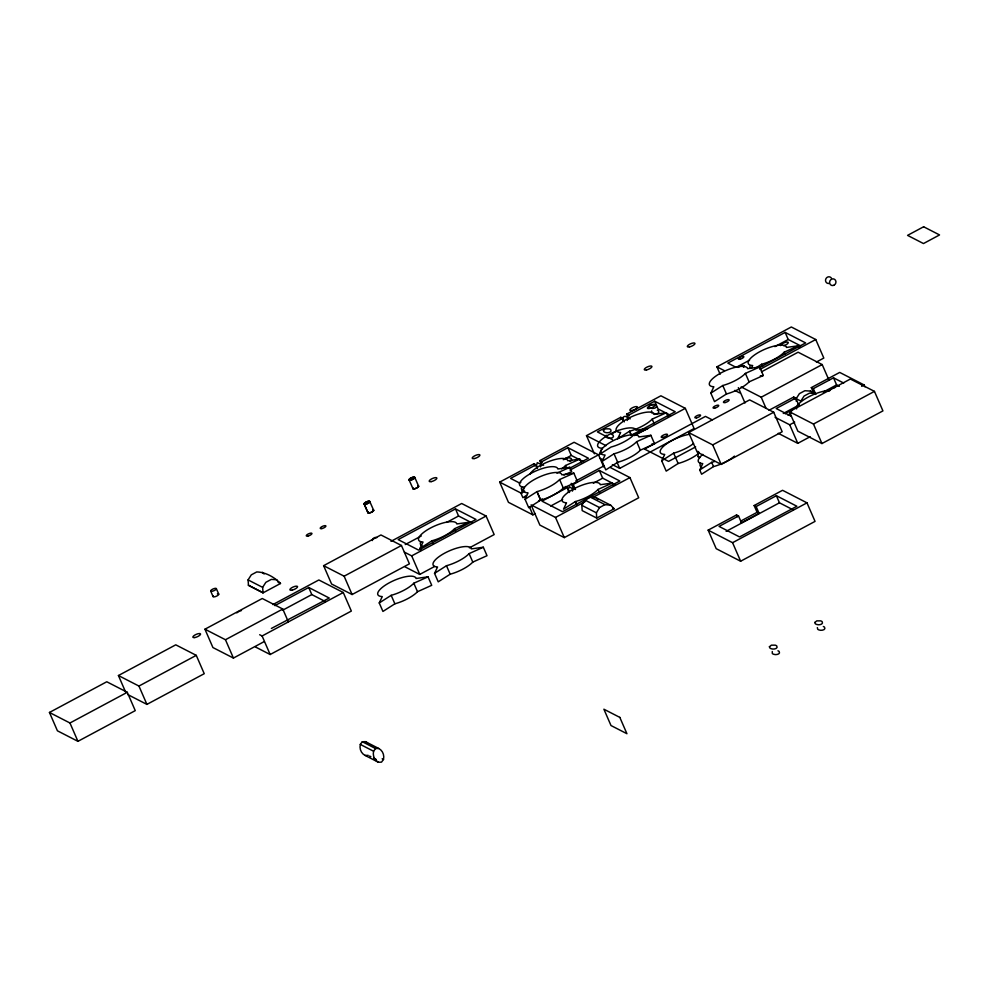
<?xml version="1.0" encoding="UTF-8"?>
<svg xmlns="http://www.w3.org/2000/svg" width="989" height="989" viewBox="0 0 989 989"><rect width="100%" height="100%" fill="white"/><g stroke="black" fill="none" stroke-linecap="round" stroke-linejoin="round"><path stroke-width="1.48" d="M540.513 466.87L541.539 464.818L543.629 465.201M572.359 491.137L573.385 489.085L575.474 489.468M627.137 420.498L628.163 418.434L630.253 418.829M564.274 459.465L566.165 457.932L569.849 457.919A19.026 6.008 -23.5 0 1 571.345 458.686L571.568 460.441M379.244 602.956L382.261 596.59A20.757 6.552 -23.5 0 1 389.592 582.632A20.757 6.552 -23.5 0 1 416.048 578.503L428.039 576.834L431.723 585.315L417.506 591.706A20.757 6.552 -23.5 0 1 394.871 603.809L382.941 611.437L379.244 602.956L391.187 595.329M420.028 548.401L423.032 542.034A20.757 6.552 -23.5 0 1 430.376 528.089A20.757 6.552 -23.5 0 1 456.819 523.947L468.811 522.279L454.594 528.67A20.757 6.552 -23.5 0 1 431.958 540.785L420.028 548.401L420.955 550.527M434.542 573.348L437.558 566.981A20.757 6.552 -23.5 0 1 444.889 553.024A20.757 6.552 -23.5 0 1 471.345 548.895L483.324 547.226L487.021 555.707L472.791 562.098A20.757 6.552 -23.5 0 1 450.168 574.213L438.226 581.829L434.542 573.348L446.484 565.72A20.757 6.552 -23.5 0 0 469.107 553.617L483.324 547.226M526.494 495.415L522.909 497.702L521.067 493.437L524.071 487.083A20.757 6.552 -23.5 0 1 531.402 473.125A20.757 6.552 -23.5 0 1 557.858 468.984L569.849 467.315L571.704 471.58L563.94 475.066M525.048 499.272L528.064 492.905A20.757 6.552 -23.5 0 1 535.395 478.948A20.757 6.552 -23.5 0 1 561.851 474.819L573.843 473.138L577.527 481.631L563.31 488.022A20.757 6.552 -23.5 0 1 540.674 500.125L528.744 507.753L525.048 499.272L536.99 491.644A20.757 6.552 -23.5 0 0 559.613 479.541L573.843 473.138M602.091 461.418L605.095 455.051A20.757 6.552 -23.5 0 1 612.438 441.106A20.757 6.552 -23.5 0 1 638.882 436.965L650.873 435.296L654.557 443.777L640.34 450.18A20.757 6.552 -23.5 0 1 617.705 462.283L605.775 469.899L602.091 461.418L614.021 453.803A20.757 6.552 -23.5 0 0 636.656 441.687L650.873 435.296M699.062 453.024A20.757 6.552 -23.5 0 1 678.133 463.507L666.203 471.123L661.703 460.775L664.719 454.421A20.757 6.552 -23.5 0 1 664.769 445.198A20.757 6.552 -23.5 0 1 689.457 434.307M710.831 393.127L713.848 386.761A20.757 6.552 -23.5 0 1 721.179 372.816A20.757 6.552 -23.5 0 1 747.635 368.674L759.626 367.006L763.31 375.486L749.093 381.878A20.757 6.552 -23.5 0 1 726.458 393.993L714.528 401.608L710.831 393.127L722.774 385.512A20.757 6.552 -23.5 0 0 745.397 373.397L759.626 367.006M734.456 456.114A20.757 6.552 -23.5 0 1 713.526 466.598L701.597 474.226L699.742 469.96L702.759 463.594A20.757 6.552 -23.5 0 1 702.808 454.384M751.479 368.069L752.691 365.522A20.757 6.552 -23.5 0 1 760.022 351.577A20.757 6.552 -23.5 0 1 786.465 347.436L798.457 345.767L799.384 347.893M817.347 627.595L817.705 629.227A19.656 6.206 -23.5 0 0 819.263 630.018C821.093 630.834 826.384 629.968 824.542 627.187A19.656 6.206 -23.5 0 0 823.318 626.494M581.841 505.342L584.981 500.088L590.421 497.17L596.095 497.714L610.646 505.181L614.144 508.754L596.726 518.075L582.175 510.608L581.841 505.342L596.392 512.821L596.726 518.075M596.392 512.821L599.532 507.555L604.984 504.637L610.646 505.181M248.066 579.9L251.305 574.844L256.744 571.939C265.522 572.112 274.695 577.255 280.468 583.51L263.049 592.844L248.499 585.364L248.066 579.9L262.629 587.367L263.049 592.844M262.629 587.367L265.856 582.323L271.295 579.406L276.871 579.739M796.182 398.691L799.409 393.634L804.861 390.729L810.436 391.063L815.109 393.461L809.534 393.127L804.082 396.033L800.855 401.089L796.182 398.691L796.281 401.324M360.293 744.408L362.308 741.738L365.436 741.651L378.713 748.463A10.422 9.569 -62.8 0 1 383.497 759.478L381.494 762.16L378.354 762.235L365.089 755.423A10.422 9.569 -62.8 0 1 360.293 744.408L373.57 751.22A10.422 9.569 -62.8 0 0 378.354 762.235M373.57 751.22L375.573 748.549L378.713 748.463M606.232 435.197L606.282 437.2A19.656 6.206 -23.5 0 0 606.949 437.657M651.615 410.892L651.664 412.908M772.273 651.516L772.322 653.519A19.656 6.206 -23.5 0 0 773.88 654.322C775.71 655.138 781.001 654.273 779.159 651.491A19.656 6.206 -23.5 0 0 777.935 650.799M519.052 483.151L520.844 482.286M571.222 460.775L569.948 461.393M521.067 493.437L524.64 491.15M755.645 368.081L761.617 364.273M661.703 460.775L673.645 453.16A20.757 6.552 -23.5 0 0 693.524 443.542M699.742 469.96L711.684 462.345A20.757 6.552 -23.5 0 0 714.738 461.418M49.45 712.463L106.775 681.767L127.284 692.3L135.258 710.634L77.933 741.33L57.424 730.809L49.45 712.463L69.959 722.996L77.933 741.33M125.788 692.461L118.433 675.536L175.758 644.828L196.267 655.361L204.241 673.694L146.916 704.391L127.766 694.575M264.088 641.651L233.429 658.068L212.919 647.548L204.946 629.202L262.27 598.506L282.78 609.039L288.306 621.735M323.613 565.671L380.938 534.962L401.447 545.495L409.421 563.829L352.096 594.537L331.587 584.005L323.613 565.671L344.123 576.191L352.096 594.537M535.37 513.538L532.886 514.861L508.457 502.325L499.68 482.125L533.961 463.779L535.964 464.805L537.497 468.341M541.564 464.682L539.809 460.639L574.09 442.281L598.518 454.829L603.784 466.944M594.389 453.815L586.489 435.642L620.771 417.296L622.773 418.322L624.306 421.858M628.374 418.199L626.618 414.156L660.899 395.798L685.328 408.346L694.105 428.534L619.707 468.378L612.376 464.62M272.84 604.6L318.841 579.974L343.27 592.51L351.342 611.054L270.158 654.52L255.508 647.004M390.989 541.342L461.678 503.5L486.106 516.035L494.166 534.579L469.367 547.857M720.14 374.25L716.914 366.832L791.324 326.988L815.752 339.524L823.812 358.067L816.37 362.048M535.964 464.805L510.571 478.392L518.347 482.385M539.809 460.639L541.811 461.678L567.909 447.696L588.418 458.228L569.318 468.452M622.773 418.322L597.393 431.909L612.488 439.66M626.618 414.156L628.621 415.195L654.718 401.213L675.227 411.745L631.328 435.247M274.855 605.639L308.729 587.491L329.238 598.024L271.382 628.448M455.496 508.915L398.159 539.611L418.668 550.131L476.006 519.435L455.496 508.915L458.575 515.998L472.248 523.02M759.268 367.76L805.652 342.923L785.142 332.403L727.817 363.099L735.581 367.08M69.959 722.996L127.284 692.3M118.433 675.536L138.942 686.057L196.267 655.361M204.946 629.202L225.455 639.735L282.78 609.039M344.123 576.191L401.447 545.495M563.273 459.712L571.271 455.422L583.572 461.739M611.412 433.924L618.088 430.363M282.483 610.3L311.807 594.587L325.48 601.609M405.255 544.556L421.252 535.989M446.583 522.427L458.575 515.998M736.236 367.339L749.563 360.194M774.894 346.632L788.233 339.499L800.534 345.804M569.998 470.096L598.518 454.829M634.481 435.568L685.328 408.346M259.662 634.728L262.097 635.976L343.27 592.51M404.365 552.122L411.696 555.88L486.106 516.035M759.948 369.404L815.752 339.524M761.53 371.802L798.111 352.208L822.193 364.57L828.856 379.9M538.535 500.904L542.256 498.913M575.734 480.988L604.254 465.708M569.516 492.473L567.377 487.565L541.984 501.151L562.494 511.684L619.831 480.988L599.322 470.455L573.224 484.425L571.222 483.398L573.855 489.456M405.094 566.895L419.756 574.424L434.641 566.45M550.688 506.022L562.679 499.606M593.351 483.188L602.684 478.182L614.985 484.499M688.641 432.539L749.637 399.89L773.707 412.24L782.188 431.748L721.204 464.41L697.134 452.047L688.641 432.539L712.723 444.902L721.204 464.41M741.144 386.922L761.209 397.219L822.193 364.57M531.093 504.885L555.521 517.432L585.29 501.485M592.72 497.504L629.931 477.588L638.709 497.776L564.299 537.62L539.87 525.085L531.971 506.912M695.663 446.892L668.564 461.406L644.494 449.055L705.478 416.394L712.154 419.831M769.009 410.274L793.71 397.046L795.712 398.073L798.667 404.872L797.752 404.402M813.749 393.177L811.326 387.614L839.698 372.42L864.126 384.956L864.93 386.81M795.712 398.073L776.192 408.531L791.287 416.27M811.326 387.614L813.329 388.64L833.517 377.835L843.728 383.064M712.723 444.902L773.707 412.24M783.276 413.476L799.273 404.909M823.268 392.064L836.607 384.919L839.34 386.328M789.383 411.684L850.367 379.034L874.449 391.384L882.93 410.892L821.946 443.554L797.863 431.192L789.383 411.684L813.465 424.046L821.946 443.554M775.067 417.271L789.716 424.8L794.686 422.142M861.654 386.291L864.126 384.956M813.465 424.046L874.449 391.384M778.244 433.306L797.777 443.344L810.189 436.705M708.149 530.141L736.521 514.96L738.523 515.986L741.478 522.785L759.095 513.353L756.14 506.553L754.137 505.527L782.559 490.297L806.987 502.845L815.047 521.388L740.637 561.22L716.209 548.685L708.149 530.141L732.577 542.689L740.637 561.22M738.523 515.986L719.052 526.408L739.562 536.94L796.887 506.244L776.377 495.712L756.14 506.553M740.872 521.005L757.092 512.327L759.095 513.353M726.136 531.365L779.468 502.808L793.141 509.829M732.577 542.689L806.987 502.845M762.544 366.4L761.604 364.273A20.757 6.552 -23.5 0 0 784.24 352.158L798.457 345.767M666.413 412.722L654.421 414.391A20.757 6.552 -23.5 0 0 627.978 418.52A20.757 6.552 -23.5 0 0 620.647 432.477L617.631 438.844L629.573 431.216L631.229 435.036L629.56 431.216A20.757 6.552 -23.5 0 0 652.196 419.113L666.413 412.722L668.082 416.542M561.653 468.86A20.757 6.552 -23.5 0 0 565.572 465.498L579.789 459.106L581.458 462.926M556.918 473.138L569.849 467.315M612.29 483.04L600.298 484.709A20.757 6.552 -23.5 0 0 573.855 488.838A20.757 6.552 -23.5 0 0 566.524 502.795L563.507 509.162L575.45 501.534A20.757 6.552 -23.5 0 0 598.073 489.431L612.29 483.04L613.403 485.587M394.871 603.809L391.174 595.329A20.757 6.552 -23.5 0 0 413.81 583.226L428.039 576.834M760.318 375.907L763.31 375.486M651.566 444.197L654.557 443.777M579.789 459.106L567.797 460.775A20.757 6.552 -23.5 0 0 550.218 460.998A20.757 6.552 -23.5 0 0 529.98 474.164M365.089 755.423L368.217 755.349M653.21 413.699C655.052 414.515 660.343 413.649 658.501 410.868A19.656 6.206 -23.5 0 0 657.277 410.175M607.827 438.003C609.669 438.819 614.96 437.954 613.118 435.172A19.656 6.206 -23.5 0 0 611.561 434.369M797.542 404.637L798.729 405.144M716.914 366.832L724.245 370.591M734.753 390.383L739.636 392.893M670.381 415.256L658.081 408.939L654.718 401.213M698.716 451.862L697.789 451.38L698.222 456.844M697.999 456.634L699.866 457.598M586.489 435.642L606.034 445.68M740.563 522.316L741.478 522.785M600.162 458.352L602.598 459.601M610.386 467.55L629.931 477.588M612.686 508L614.144 508.754M590.421 497.17L604.984 504.637M565.374 486.526L567.377 487.565M584.981 500.088L599.532 507.555M499.68 482.125L521.66 493.412M277.538 581.705L280.456 583.201M279.009 582.768L280.468 583.51M248.288 585.154L262.839 592.634M362.308 741.738L375.573 748.549M382.174 758.798L383.497 759.478M369.552 756.029L370.875 756.709M373.533 758.069L376.179 759.428M810.436 391.063L812.216 392.781M262.32 572.272L264.112 573.991M596.095 497.714L597.838 499.494M540.699 464.224L537.274 462.629L536.261 466.598M573.002 489.023L569.38 486.786L568.057 490.173M628.225 418.953C626.408 414.416 621.092 416.258 622.983 420.943M648.932 406.998L650.107 404.773L654.545 404.538A19.656 6.206 -23.5 0 1 656.103 405.342C657.932 408.111 652.641 408.989 650.811 408.173A19.656 6.206 -23.5 0 1 650.193 407.95M833.517 377.835L836.607 384.919M813.329 388.64L815.851 394.438M785.142 332.403L788.233 339.499M784.24 352.158L785.167 354.297M793.71 397.046L794.476 398.802M789.716 424.8L797.777 443.344M761.209 397.219L766.055 408.37M745.397 373.397L749.093 381.878M738.338 387.651L745.001 402.98M776.377 495.712L779.468 502.808M722.774 385.512L726.47 393.993M754.137 505.527L757.092 512.327M736.521 514.96L737.287 516.715M711.672 462.345L713.539 466.598M673.633 453.16L678.145 463.507M652.196 419.113L654.409 424.207M628.621 415.195L628.955 415.961M636.656 441.687L640.34 450.18M620.771 417.296L621.648 419.311M614.021 453.803L617.717 462.283M617.062 462.32L619.707 468.378M599.322 470.455L602.684 478.182M598.073 489.431L599.73 493.251M567.909 447.696L571.271 455.422M565.572 465.498L566.672 468.044M573.224 484.425L575.351 489.332M559.613 479.541L563.31 488.022M541.811 461.678L542.145 462.456M533.961 463.779L534.839 465.794M555.521 517.432L564.299 537.62M524.986 496.688L525.864 498.703M529.375 506.788L532.886 514.861M469.107 553.617L472.791 562.098M454.594 528.67L455.521 530.809M414.737 477.452A3.054 0.964 -23.5 0 1 410.781 480.036A3.054 0.964 -23.5 0 1 410.274 478.429A3.054 0.964 -23.5 0 1 414.737 477.452A3.115 0.989 -23.5 0 1 410.744 480.061A3.115 0.989 -23.5 0 1 410.225 478.429A3.115 0.989 -23.5 0 1 414.799 477.427L418.594 486.155M409.05 479.85L412.92 488.554M446.472 565.72L450.168 574.201M431.958 540.785L433.355 543.975M411.696 555.88L419.756 574.424M413.81 583.226L417.506 591.706M369.787 501.534A3.054 0.964 -23.5 0 1 365.831 504.118A3.054 0.964 -23.5 0 1 365.324 502.523A3.115 0.989 -23.5 0 1 369.849 501.51A3.115 0.989 -23.5 0 1 365.806 504.155A3.115 0.989 -23.5 0 1 365.287 502.511A3.054 0.964 -23.5 0 1 369.787 501.534L373.644 510.25M364.175 503.908L367.97 512.648M364.1 503.945L367.908 512.673M308.729 587.491L311.807 594.587M262.097 635.976L270.158 654.52M216.344 588.64A3.078 0.977 -23.5 0 1 212.338 591.237A3.078 0.977 -23.5 0 1 211.831 589.629A3.078 0.977 -23.5 0 1 216.344 588.64L218.73 594.117M210.682 591.076L213.08 596.59M225.455 639.735L233.429 658.068M138.942 686.057L146.916 704.391M568.205 491.595L568.341 492.349M217.37 593.894A3.078 0.977 -23.5 0 1 218.396 594.921A3.078 0.977 -23.5 0 1 214.564 596.8A3.078 0.977 -23.5 0 1 213.364 595.86M522.538 490.507A20.757 6.552 -23.5 0 1 521.66 487.12M236.804 612.871A4.166 1.323 -23.5 0 1 241.489 610.534M372.321 540.575A3.301 3.029 -62.8 0 1 376.747 537.67M619.411 437.67A20.757 6.552 -23.5 0 1 619.534 436.372M829.141 283.41A3.4 3.128 -62.8 0 1 825.642 281.197A3.4 3.128 -62.8 0 1 827.533 277.118A3.4 3.128 -62.8 0 1 831.502 278.317M365.436 741.651A10.422 9.569 -62.8 0 1 367.624 743.209M796.602 408.89A20.757 6.552 -23.5 0 1 807.865 397.294A20.757 6.552 -23.5 0 1 830.068 390.531M790.804 413.501A4.166 1.323 -23.5 0 1 787.615 414.848M785.278 413.847A4.166 1.323 -23.5 0 1 791.682 410.979M828.943 391.137A4.166 1.323 -23.5 0 1 831.316 388.764M832.664 388.145A4.166 1.323 -23.5 0 1 835.223 387.478M701.646 467.253A20.757 6.552 -23.5 0 1 700.558 463.161M421.92 545.693A20.757 6.552 -23.5 0 1 420.844 541.601M750.478 368.403A20.757 6.552 -23.5 0 1 750.095 366.041M738.054 367.413A4.166 1.323 -23.5 0 1 743.209 365.547A4.166 1.323 -23.5 0 1 743.468 367.339M780.556 345.606A4.166 1.323 -23.5 0 1 784.561 342.602A4.166 1.323 -23.5 0 1 788.245 342.763A4.166 1.323 -23.5 0 1 783.708 345.754M651.64 404.958A4.166 1.323 -23.5 0 1 654.57 405.947A4.166 1.323 -23.5 0 1 648.141 408.581A4.166 1.323 -23.5 0 1 650.268 405.527M603.364 430.462L603.871 431.674A19.656 6.206 -23.5 0 0 605.429 432.465C607.258 433.281 612.55 432.416 610.72 429.634A19.656 6.206 -23.5 0 0 609.162 428.843L605.33 428.855L603.364 430.462M769.405 646.781L769.912 647.993A19.656 6.206 -23.5 0 0 771.469 648.796C773.311 649.612 778.59 648.735 776.761 645.965A19.656 6.206 -23.5 0 0 775.203 645.162L771.371 645.174L769.405 646.781M814.788 622.477L815.295 623.688A19.656 6.206 -23.5 0 0 816.852 624.492C818.694 625.308 823.973 624.442 822.143 621.661A19.656 6.206 -23.5 0 0 820.586 620.857L816.766 620.882L814.788 622.477M602.153 448.301L599.149 454.656L611.091 447.04A20.757 6.552 -23.5 0 0 633.714 434.925L647.931 428.534L635.939 430.203A20.757 6.552 -23.5 0 0 609.496 434.344A20.757 6.552 -23.5 0 0 602.153 448.301M923.627 226.765L907.556 235.37L923.479 243.554L939.55 234.937L923.627 226.765M619.819 717.384L603.896 709.212L611.004 725.543L626.927 733.714L619.819 717.384M577.106 505.354L575.45 501.534L577.094 505.354M540.686 500.125L536.99 491.644L540.674 500.125M739.97 359.217A2.979 0.94 -23.5 0 0 743.827 356.695A2.979 0.94 -23.5 0 0 739.475 357.659A2.979 0.94 -23.5 0 0 739.97 359.217M373.063 511.226A3.115 0.989 -23.5 0 0 372.593 509.928A3.054 0.964 -23.5 0 1 373.051 511.202A3.054 0.964 -23.5 0 1 369.218 512.92A3.054 0.964 -23.5 0 1 368.353 511.857A3.115 0.989 -23.5 0 0 369.07 512.97A3.115 0.989 -23.5 0 0 373.063 511.226M417.927 487.218A3.115 0.989 -23.5 0 0 417.84 485.834A3.054 0.964 -23.5 0 1 417.877 487.218A3.115 0.989 -23.5 0 1 414.131 488.875A3.115 0.989 -23.5 0 1 413.142 487.886A3.054 0.964 -23.5 0 0 414.156 488.838A3.054 0.964 -23.5 0 0 417.877 487.218M632.058 410.522A4.166 1.323 -23.5 0 0 637.472 406.998A4.166 1.323 -23.5 0 0 631.365 408.346A4.166 1.323 -23.5 0 0 632.058 410.522M194.771 637.559A4.166 1.323 -23.5 0 0 200.557 634.097A4.166 1.323 -23.5 0 0 194.759 635.099A4.166 1.323 -23.5 0 0 194.771 637.559M292.126 590.112A4.166 1.323 -23.5 0 0 297.541 586.588A4.166 1.323 -23.5 0 0 291.434 587.923A4.166 1.323 -23.5 0 0 292.126 590.112M321.895 528.571A3.078 0.977 -23.5 0 0 325.888 525.963A3.078 0.977 -23.5 0 0 321.376 526.952A3.078 0.977 -23.5 0 0 321.895 528.571M307.925 536.05A3.078 0.977 -23.5 0 0 311.931 533.442A3.078 0.977 -23.5 0 0 307.418 534.431A3.078 0.977 -23.5 0 0 307.925 536.05M474.473 458.537A4.166 1.323 -23.5 0 0 479.888 455.014A4.166 1.323 -23.5 0 0 473.78 456.349A4.166 1.323 -23.5 0 0 474.473 458.537M431.439 481.581A4.166 1.323 -23.5 0 0 436.854 478.058A4.166 1.323 -23.5 0 0 430.747 479.393A4.166 1.323 -23.5 0 0 431.439 481.581M834.197 285.092A3.4 3.128 -62.8 0 0 834.518 279.294A3.4 3.128 -62.8 0 0 829.586 282.248A3.4 3.128 -62.8 0 0 834.197 285.092M663.05 437.398A3.412 1.076 -23.5 0 0 667.476 434.517A3.412 1.076 -23.5 0 0 662.482 435.617A3.412 1.076 -23.5 0 0 663.05 437.398M689.531 346.904A4.166 1.323 -23.5 0 0 694.946 343.381A4.166 1.323 -23.5 0 0 688.839 344.728A4.166 1.323 -23.5 0 0 689.531 346.904M646.497 369.948A4.166 1.323 -23.5 0 0 651.912 366.424A4.166 1.323 -23.5 0 0 645.805 367.772A4.166 1.323 -23.5 0 0 646.497 369.948M696.54 417.84A3.078 0.977 -23.5 0 0 700.546 415.232A3.078 0.977 -23.5 0 0 696.021 416.221A3.078 0.977 -23.5 0 0 696.54 417.84M714.713 408.098A3.078 0.977 -23.5 0 0 718.719 405.49A3.078 0.977 -23.5 0 0 714.194 406.491A3.078 0.977 -23.5 0 0 714.713 408.098M725.122 402.535A3.078 0.977 -23.5 0 0 729.116 399.927A3.078 0.977 -23.5 0 0 724.603 400.916A3.078 0.977 -23.5 0 0 725.122 402.535"/></g></svg>
